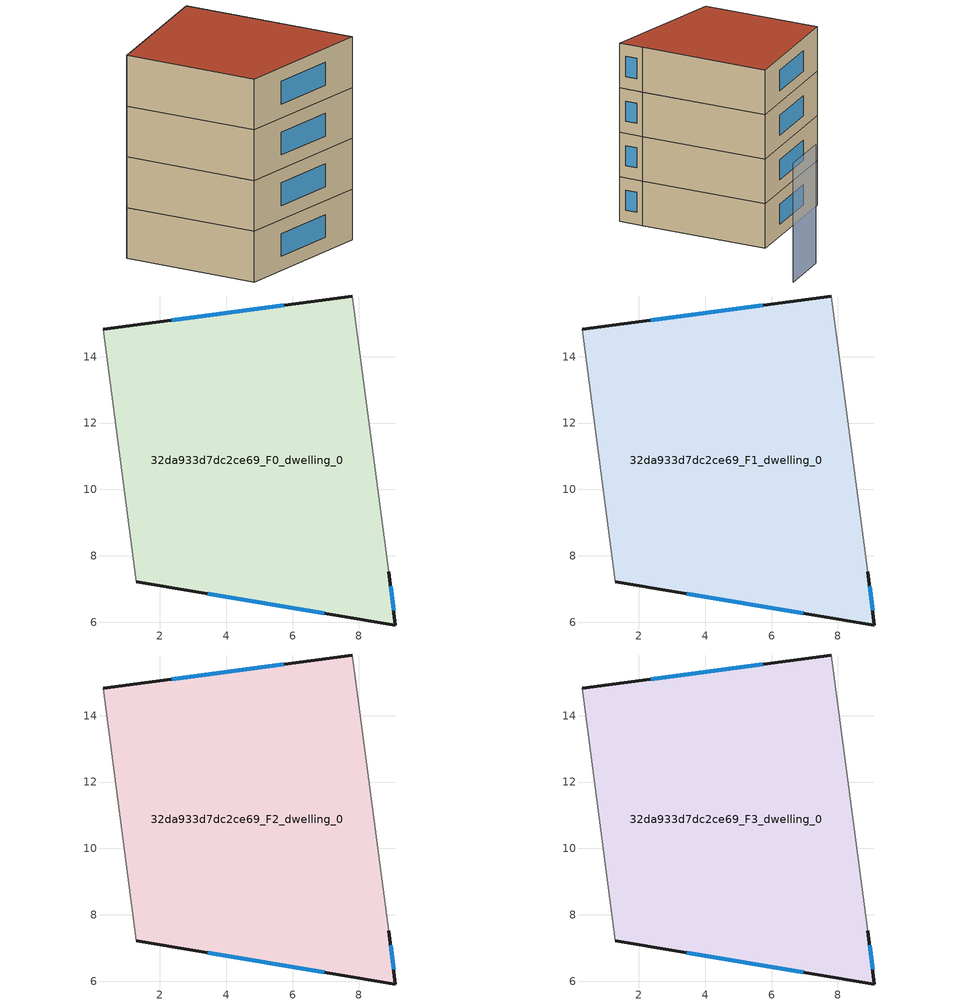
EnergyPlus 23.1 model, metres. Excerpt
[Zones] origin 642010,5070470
32da933d7dc2ce69_F0_dwelling_0
 floor ground (EU_floor_Construction): 7.8,15.83 8.9,7.52 9.1,5.92 1.29,7.22 0.29,14.83 z0
 wall outside (EU_wall_Construction): 7.8,15.83 0.29,14.83 / 1.29,7.22 9.1,5.92 8.9,7.52 z0:3
 wall adiabatic (EU_wall_Construction): 0.29,14.83 1.29,7.22 / 8.9,7.52 7.8,15.83 z0:3
 window (EU_Window_Construction): 5.73,15.55 2.36,15.1 / 9.04,6.36 8.95,7.08 / 3.44,6.86 6.95,6.28 z0.83:2.17
32da933d7dc2ce69_F1_dwelling_0
 floor to 32da933d7dc2ce69_F0_dwelling_0 (EU_floor_Construction): 7.8,15.83 8.9,7.52 9.1,5.92 1.29,7.22 0.29,14.83 z3
 wall outside (EU_wall_Construction): 7.8,15.83 0.29,14.83 / 1.29,7.22 9.1,5.92 8.9,7.52 z3:6
 wall adiabatic (EU_wall_Construction): 0.29,14.83 1.29,7.22 / 8.9,7.52 7.8,15.83 z3:6
 window (EU_Window_Construction): 5.73,15.55 2.36,15.1 / 9.04,6.36 8.95,7.08 / 3.44,6.86 6.95,6.28 z3.83:5.17
32da933d7dc2ce69_F2_dwelling_0
 floor to 32da933d7dc2ce69_F1_dwelling_0 (EU_floor_Construction): 7.8,15.83 8.9,7.52 9.1,5.92 1.29,7.22 0.29,14.83 z6
 wall outside (EU_wall_Construction): 7.8,15.83 0.29,14.83 / 1.29,7.22 9.1,5.92 8.9,7.52 z6:9
 wall adiabatic (EU_wall_Construction): 0.29,14.83 1.29,7.22 / 8.9,7.52 7.8,15.83 z6:9
 window (EU_Window_Construction): 5.73,15.55 2.36,15.1 / 9.04,6.36 8.95,7.08 / 3.44,6.86 6.95,6.28 z6.83:8.17
32da933d7dc2ce69_F3_dwelling_0
 floor to 32da933d7dc2ce69_F2_dwelling_0 (EU_floor_Construction): 7.8,15.83 8.9,7.52 9.1,5.92 1.29,7.22 0.29,14.83 z9
 wall outside (EU_wall_Construction): 7.8,15.83 0.29,14.83 / 1.29,7.22 9.1,5.92 8.9,7.52 z9:12
 wall adiabatic (EU_wall_Construction): 0.29,14.83 1.29,7.22 / 8.9,7.52 7.8,15.83 z9:12
 window (EU_Window_Construction): 5.73,15.55 2.36,15.1 / 9.04,6.36 8.95,7.08 / 3.44,6.86 6.95,6.28 z9.83:11.17
 roof outside (EU_roof_Construction): 9.1,5.92 8.9,7.52 7.8,15.83 0.29,14.83 1.29,7.22 z12
shading: 0.31,14.83 1.29,7.22 z0:7.8; 11.31,20.17 8.1,19.73 z0:8
[Building]
EU S2 Campaign: North Axis=0; Terrain=City; Solar Distribution=FullExterior
[Site:Location]
Lyon-Bron: Latitude=45.75; Longitude=5; Time Zone=1; Elevation=198
[SizingPeriod:WeatherFileDays]
AnnualSizingPeriod: Begin Month=1; Begin Day of Month=1; End Month=12; End Day of Month=31; Day of Week for Start Day=Monday; Use Weather File Daylight Saving Period=No; Use Weather File Rain and Snow Indicators=No
[MATERIAL]
EU_InternalMass_Material: Roughness=MediumRough; Thickness=0.1; Conductivity=1; Density=1800; Specific Heat=900; Thermal Absorptance=0.9; Solar Absorptance=0.7; Visible Absorptance=0.7
[MATERIAL:NOMASS] Roughness=MediumRough; Thermal Absorptance=0.9; Solar Absorptance=0.7; Visible Absorptance=0.7
Name | Thermal Resistance
EU_wall_NoMass | 0.87146
EU_roof_NoMass | 0.842276
EU_floor_NoMass | 0.496999
[WINDOWMATERIAL:SIMPLEGLAZINGSYSTEM]
EU_Window_SimpleGlazing: UFactor=2.2525; Solar Heat Gain Coefficient=0.76; Visible Transmittance=0.76
[CONSTRUCTION]
EU_wall_Construction: EU_wall_NoMass
EU_roof_Construction: EU_roof_NoMass
EU_floor_Construction: EU_floor_NoMass
EU_InternalMass_Construction: EU_InternalMass_Material
EU_Window_Construction: EU_Window_SimpleGlazing
[ZONE] Type=1; Multiplier=1; Ceiling Height=autocalculate; Volume=200.754; Floor Area=autocalculate; Part of Total Floor Area=Yes
32da933d7dc2ce69_F0_dwelling_0; 32da933d7dc2ce69_F1_dwelling_0; 32da933d7dc2ce69_F2_dwelling_0; 32da933d7dc2ce69_F3_dwelling_0
[INTERNALMASS] Construction=EU_InternalMass_Construction; Surface Area=66.9178
Name | Zone or ZoneList
32da933d7dc2ce69_F0_dwelling_0_EU_InternalMass | 32da933d7dc2ce69_F0_dwelling_0
32da933d7dc2ce69_F1_dwelling_0_EU_InternalMass | 32da933d7dc2ce69_F1_dwelling_0
32da933d7dc2ce69_F2_dwelling_0_EU_InternalMass | 32da933d7dc2ce69_F2_dwelling_0
32da933d7dc2ce69_F3_dwelling_0_EU_InternalMass | 32da933d7dc2ce69_F3_dwelling_0
[OTHEREQUIPMENT] Fuel Type=Electricity; Design Level Calculation Method=Watts/Area; Power per Zone Floor Area=1; Fraction Latent=0; Fraction Radiant=0; Fraction Lost=0; Carbon Dioxide Generation Rate=0; EndUse Subcategory=EU_Step8_InternalGains
Name | Zone or ZoneList or Space or SpaceList | Schedule
EU_Step8_InternalGain_32da933d7dc2ce69_F0_dwelling_0_f000 | 32da933d7dc2ce69_F0_dwelling_0 | EU_Step8_GainSchedule_32da933d7dc2ce69_F0_dwelling_0_f000
EU_Step8_InternalGain_32da933d7dc2ce69_F1_dwelling_0_f000 | 32da933d7dc2ce69_F1_dwelling_0 | EU_Step8_GainSchedule_32da933d7dc2ce69_F1_dwelling_0_f000
EU_Step8_InternalGain_32da933d7dc2ce69_F2_dwelling_0_f000 | 32da933d7dc2ce69_F2_dwelling_0 | EU_Step8_GainSchedule_32da933d7dc2ce69_F2_dwelling_0_f000
EU_Step8_InternalGain_32da933d7dc2ce69_F3_dwelling_0_f000 | 32da933d7dc2ce69_F3_dwelling_0 | EU_Step8_GainSchedule_32da933d7dc2ce69_F3_dwelling_0_f000
[ZONEVENTILATION:DESIGNFLOWRATE] Schedule=EU_AlwaysOn; Design Flow Rate Calculation Method=AirChanges/Hour; Air Changes per Hour=0.425; Ventilation Type=Natural; Fan Pressure Rise=0; Fan Total Efficiency=1; Constant Term Coefficient=1; Temperature Term Coefficient=0; Velocity Term Coefficient=0; Velocity Squared Term Coefficient=0; Minimum Indoor Temperature=-100; Maximum Indoor Temperature=100; Delta Temperature=-100; Minimum Outdoor Temperature=-100; Maximum Outdoor Temperature=100; Maximum Wind Speed=40
Name | Zone or ZoneList or Space or SpaceList
EU_ConstantAir_32da933d7dc2ce69_F0_dwelling_0 | 32da933d7dc2ce69_F0_dwelling_0
EU_ConstantAir_32da933d7dc2ce69_F1_dwelling_0 | 32da933d7dc2ce69_F1_dwelling_0
EU_ConstantAir_32da933d7dc2ce69_F2_dwelling_0 | 32da933d7dc2ce69_F2_dwelling_0
EU_ConstantAir_32da933d7dc2ce69_F3_dwelling_0 | 32da933d7dc2ce69_F3_dwelling_0
[HVACTEMPLATE:THERMOSTAT] Constant Heating Setpoint=20; Constant Cooling Setpoint=50
EU_HeatOnly_32da933d7dc2ce69_F0_dwelling_0; EU_HeatOnly_32da933d7dc2ce69_F1_dwelling_0; EU_HeatOnly_32da933d7dc2ce69_F2_dwelling_0; EU_HeatOnly_32da933d7dc2ce69_F3_dwelling_0
[HVACTEMPLATE:ZONE:IDEALLOADSAIRSYSTEM] System Availability Schedule=EU_AlwaysOn; Maximum Heating Supply Air Temperature=50; Minimum Cooling Supply Air Temperature=13; Maximum Heating Supply Air Humidity Ratio=0.0156; Minimum Cooling Supply Air Humidity Ratio=0.0077; Heating Limit=NoLimit; Cooling Limit=NoLimit; Heating Availability Schedule=EU_AlwaysOn; Cooling Availability Schedule=EU_CoolingOff; Dehumidification Control Type=ConstantSensibleHeatRatio; Cooling Sensible Heat Ratio=0.7; Dehumidification Setpoint=60; Humidification Control Type=None; Humidification Setpoint=30; Outdoor Air Method=None; Outdoor Air Flow Rate per Person=0.00944; Outdoor Air Flow Rate per Zone Floor Area=0; Outdoor Air Flow Rate per Zone=0; Demand Controlled Ventilation Type=None; Outdoor Air Economizer Type=NoEconomizer; Heat Recovery Type=None; Sensible Heat Recovery Effectiveness=0.7; Latent Heat Recovery Effectiveness=0.65
Name | Template Thermostat
32da933d7dc2ce69_F0_dwelling_0 | EU_HeatOnly_32da933d7dc2ce69_F0_dwelling_0
32da933d7dc2ce69_F1_dwelling_0 | EU_HeatOnly_32da933d7dc2ce69_F1_dwelling_0
32da933d7dc2ce69_F2_dwelling_0 | EU_HeatOnly_32da933d7dc2ce69_F2_dwelling_0
32da933d7dc2ce69_F3_dwelling_0 | EU_HeatOnly_32da933d7dc2ce69_F3_dwelling_0
[SIZING:ZONE] Zone Cooling Design Supply Air Temperature Input Method=SupplyAirTemperature; Zone Cooling Design Supply Air Temperature=13; Zone Heating Design Supply Air Temperature Input Method=SupplyAirTemperature; Zone Heating Design Supply Air Temperature=50; Zone Cooling Design Supply Air Humidity Ratio=0.008; Zone Heating Design Supply Air Humidity Ratio=0.008; Cooling Design Air Flow Method=DesignDay; Cooling Design Air Flow Rate=0; Cooling Minimum Air Flow per Zone Floor Area=0.000762; Cooling Minimum Air Flow=0; Cooling Minimum Air Flow Fraction=0.2; Heating Design Air Flow Method=DesignDay; Heating Design Air Flow Rate=0; Heating Maximum Air Flow per Zone Floor Area=0.002032; Heating Maximum Air Flow=0.141576; Heating Maximum Air Flow Fraction=0.3; Account for Dedicated Outdoor Air System=No; Dedicated Outdoor Air System Control Strategy=NeutralSupplyAir; Dedicated Outdoor Air Low Setpoint Temperature for Design=autosize; Dedicated Outdoor Air High Setpoint Temperature for Design=autosize; Zone Load Sizing Method=Sensible Load Only No Latent Load; Zone Latent Cooling Design Supply Air Humidity Ratio Input Method=HumidityRatioDifference; Zone Cooling Design Supply Air Humidity Ratio Difference=0.005; Zone Latent Heating Design Supply Air Humidity Ratio Input Method=HumidityRatioDifference; Zone Humidification Design Supply Air Humidity Ratio Difference=0.005
32da933d7dc2ce69_F0_dwelling_0; 32da933d7dc2ce69_F1_dwelling_0; 32da933d7dc2ce69_F2_dwelling_0; 32da933d7dc2ce69_F3_dwelling_0
[SCHEDULE:CONSTANT]
Name | Hourly Value
EU_AlwaysOn | 1
EU_CoolingOff | 0
[SCHEDULE:FILE] Column Number=1; Rows to Skip at Top=0; Number of Hours of Data=8760; Column Separator=Comma; Interpolate to Timestep=No; Minutes per Item=60; Adjust Schedule for Daylight Savings=Yes
Name | File
EU_Step8_GainSchedule_32da933d7dc2ce69_F0_dwelling_0_f000 | ../../schedules/32da933d7dc2ce69/32da933d7dc2ce69_F0_dwelling_0_f000_gain.csv
EU_Step8_GainSchedule_32da933d7dc2ce69_F1_dwelling_0_f000 | ../../schedules/32da933d7dc2ce69/32da933d7dc2ce69_F1_dwelling_0_f000_gain.csv
EU_Step8_GainSchedule_32da933d7dc2ce69_F2_dwelling_0_f000 | ../../schedules/32da933d7dc2ce69/32da933d7dc2ce69_F2_dwelling_0_f000_gain.csv
EU_Step8_GainSchedule_32da933d7dc2ce69_F3_dwelling_0_f000 | ../../schedules/32da933d7dc2ce69/32da933d7dc2ce69_F3_dwelling_0_f000_gain.csv
